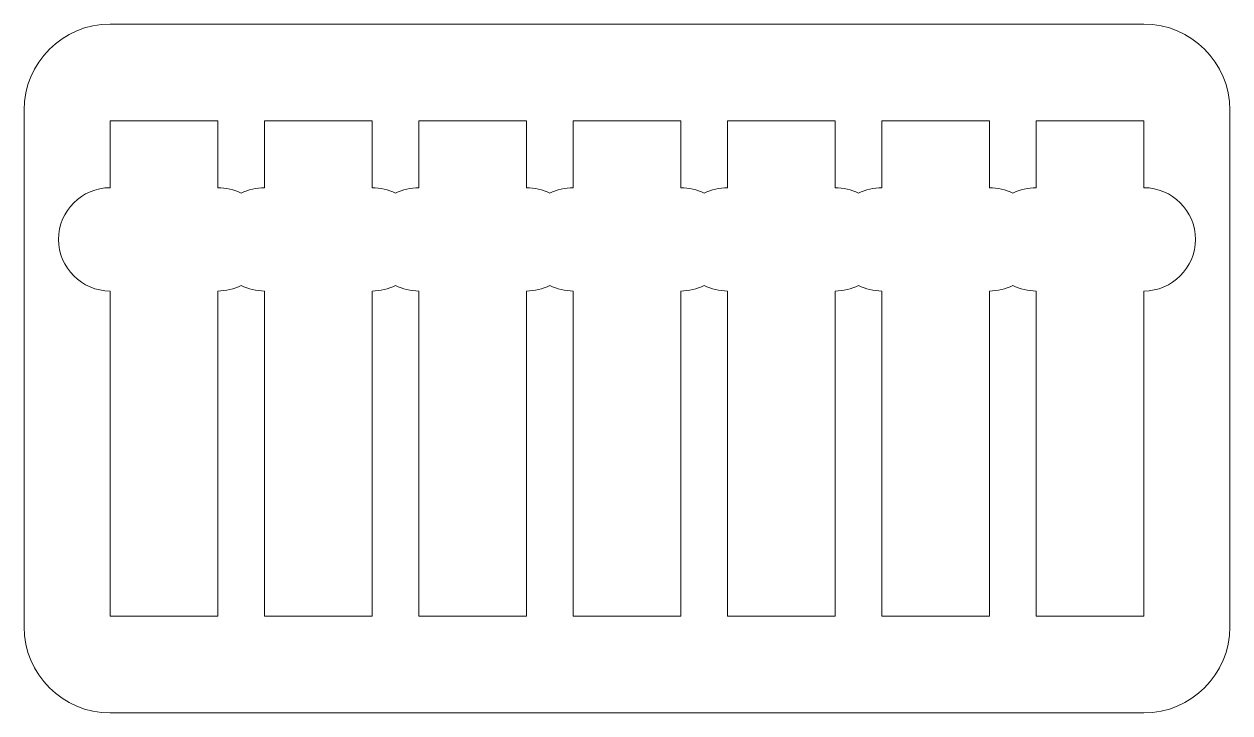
# Model space of a CAD drawing. Header units: millimetres. Extents: x 0 to 280, y 0 to 160.
import ezdxf

# ---------------------------------------------------------------- set-up
doc = ezdxf.new("R2010")
doc.units = ezdxf.units.MM

msp = doc.modelspace()

# ---------------------------------------------------------------- linework, layer by layer
at = {"color": 7, "linetype": 'Continuous', "lineweight": 15}
for p, q in [((260, 160), (20, 160)), ((0, 140), (0, 20)), ((280, 20), (280, 140)), ((20, 137.5), (20, 122)), ((45, 137.5), (20, 137.5)), ((45, 122), (45, 137.5)), ((55.83, 137.5), (55.83, 122)), ((80.83, 137.5), (55.83, 137.5)), ((80.83, 122), (80.83, 137.5)), ((91.67, 137.5), (91.67, 122)), ((116.67, 137.5), (91.67, 137.5)), ((116.67, 122), (116.67, 137.5)), ((127.5, 137.5), (127.5, 122)), ((152.5, 137.5), (127.5, 137.5)), ((152.5, 122), (152.5, 137.5)), ((163.33, 137.5), (163.33, 122)), ((188.33, 137.5), (163.33, 137.5)), ((188.33, 122), (188.33, 137.5)), ((199.17, 137.5), (199.17, 122)), ((224.17, 137.5), (199.17, 137.5)), ((224.17, 122), (224.17, 137.5)), ((235, 137.5), (235, 122)), ((260, 137.5), (235, 137.5)), ((260, 122), (260, 137.5)), ((20, 98), (20, 22.5)), ((45, 22.5), (45, 98)), ((55.83, 98), (55.83, 22.5)), ((80.83, 22.5), (80.83, 98)), ((91.67, 98), (91.67, 22.5)), ((116.67, 22.5), (116.67, 98)), ((127.5, 98), (127.5, 22.5)), ((152.5, 22.5), (152.5, 98)), ((163.33, 98), (163.33, 22.5)), ((188.33, 22.5), (188.33, 98)), ((199.17, 98), (199.17, 22.5)), ((224.17, 22.5), (224.17, 98)), ((235, 98), (235, 22.5)), ((260, 22.5), (260, 98)), ((20, 22.5), (45, 22.5)), ((55.83, 22.5), (80.83, 22.5)), ((91.67, 22.5), (116.67, 22.5)), ((127.5, 22.5), (152.5, 22.5)), ((163.33, 22.5), (188.33, 22.5)), ((199.17, 22.5), (224.17, 22.5)), ((235, 22.5), (260, 22.5)), ((20, 0), (260, 0))]:
    msp.add_line(p, q, dxfattribs=at)
for centre, radius, start, end in [((20, 140), 20, 90, 180), ((260, 140), 20, 0, 90), ((20, 110), 12, 90, 270), ((45, 110), 12, 63.1672, 90), ((55.83, 110), 12, 90, 116.8328), ((80.83, 110), 12, 63.1672, 90), ((91.67, 110), 12, 90, 116.8328), ((116.67, 110), 12, 63.1672, 90), ((127.5, 110), 12, 90, 116.8328), ((152.5, 110), 12, 63.1672, 90), ((163.33, 110), 12, 90, 116.8328), ((188.33, 110), 12, 63.1672, 90), ((199.17, 110), 12, 90, 116.8328), ((224.17, 110), 12, 63.1672, 90), ((235, 110), 12, 90, 116.8328), ((260, 110), 12, 270, 90), ((45, 110), 12, 270, 296.8328), ((55.83, 110), 12, 243.1672, 270), ((80.83, 110), 12, 270, 296.8328), ((91.67, 110), 12, 243.1672, 270), ((116.67, 110), 12, 270, 296.8328), ((127.5, 110), 12, 243.1672, 270), ((152.5, 110), 12, 270, 296.8328), ((163.33, 110), 12, 243.1672, 270), ((188.33, 110), 12, 270, 296.8328), ((199.17, 110), 12, 243.1672, 270), ((224.17, 110), 12, 270, 296.8328), ((235, 110), 12, 243.1672, 270), ((20, 20), 20, 180, 270), ((260, 20), 20, 270, 0)]:
    msp.add_arc(centre, radius, start, end, dxfattribs=at)

doc.saveas('drawing.dxf')
